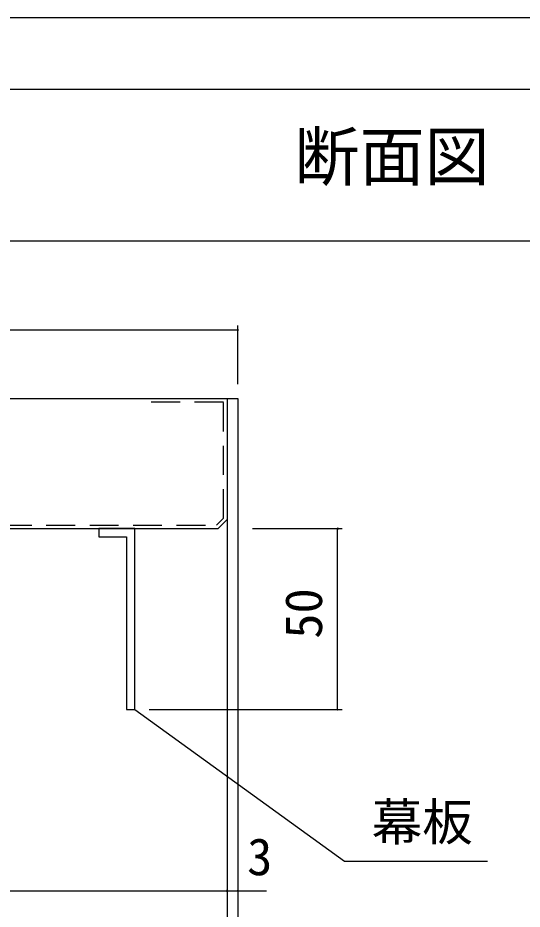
# Model space of a CAD drawing. Units: millimetres, scale not verified. Extents: x -800 to 800, y -554 to 554.
# Drawn here: x -421.1 to -281.5, y 307.4 to 554 of the extents above; entities that cross this region are included whole.
import ezdxf
from ezdxf.enums import TextEntityAlignment as Align

# ---------------------------------------------------------------- set-up
doc = ezdxf.new("R2010")
doc.units = ezdxf.units.MM
doc.header["$LTSCALE"] = 4
doc.linetypes.add('USER9', pattern=[3, 2, -1])
for name, color, linetype, lineweight in [('1-0', 7, 'Continuous', 25), ('1-3_0', 7, 'Continuous', 25), ('2-0', 7, 'Continuous', 25)]:
    doc.layers.add(name, color=color, linetype=linetype, lineweight=lineweight)
doc.styles.add('ＭＳ ゴシック', font='')
doc.styles.get('ＭＳ ゴシック').set_extended_font_data('MS Gothic')

msp = doc.modelspace()

# ---------------------------------------------------------------- linework, layer by layer
at = {"layer": '1-0'}
for p, q in [((-779.853, 534.277), (152.147, 534.277)), ((-779.853, 534.277), (152.147, 534.277)), ((-779.853, 492.277), (152.147, 492.277)), ((-779.853, 492.277), (152.147, 492.277))]:
    msp.add_line(p, q, dxfattribs=at)
at = {"layer": '1-3_0'}
msp.add_lwpolyline([(-800, -554), (800, -554), (800, 554), (-800, 554)], close=True, dxfattribs=at)
at = {"layer": '2-0'}
for p, q in [((-360.177, 452.653), (-360.177, 468.892)), ((-512.177, 467.642), (-360.177, 467.642)), ((-360.021, 467.642), (-360.334, 467.642)), ((-512.177, 448.653), (-360.177, 448.653)), ((-363.177, 448.653), (-363.177, 177.021)), ((-363.177, 448.653), (-363.177, 415.153)), ((-360.177, 448.653), (-360.177, 197.153)), ((-365.677, 412.653), (-363.177, 415.153)), ((-438.177, 412.653), (-365.677, 412.653)), ((-398.677, 412.653), (-398.677, 410.353)), ((-388.677, 412.653), (-398.677, 412.653)), ((-388.677, 362.653), (-388.677, 412.653)), ((-356.177, 412.653), (-331.324, 412.653)), ((-332.574, 412.809), (-332.574, 412.497)), ((-332.574, 362.653), (-332.574, 412.653)), ((-398.677, 410.353), (-390.977, 410.353)), ((-390.977, 410.353), (-390.977, 362.653)), ((-390.977, 362.653), (-388.677, 362.653)), ((-384.677, 362.653), (-331.324, 362.653)), ((-332.574, 362.497), (-332.574, 362.809)), ((-363.177, 334.674), (-363.177, 311.19)), ((-363.177, 334.674), (-363.177, 311.19)), ((-360.177, 334.674), (-360.177, 311.19)), ((-509.177, 312.44), (-363.177, 312.44)), ((-363.021, 312.44), (-363.334, 312.44)), ((-363.334, 312.44), (-363.021, 312.44)), ((-360.021, 312.44), (-360.334, 312.44))]:
    msp.add_line(p, q, dxfattribs=at)
at = {"layer": '2-0', "linetype": 'USER9'}
msp.add_lwpolyline([(-438.177, 422.153), (-437.177, 422.153), (-437.177, 413.653), (-366.092, 413.653), (-364.177, 415.567), (-364.177, 447.653), (-384.177, 447.653)], dxfattribs=at)
at = {"layer": '2-0'}
for points in [[(-388.677, 362.653), (-330.644, 320.652), (-291.15, 320.652)], [(-363.177, 312.44), (-360.177, 312.44), (-352.285, 312.44)]]:
    msp.add_lwpolyline(points, dxfattribs=at)
for centre, start, end in [((-360.177, 467.642), 180, 0), ((-332.574, 412.653), 270, 90), ((-332.574, 362.653), 90, 270), ((-363.177, 312.44), 0, 180), ((-363.177, 312.44), 180, 0), ((-360.177, 312.44), 180, 0)]:
    msp.add_arc(centre, 0.156, start, end, dxfattribs=at)

# ---------------------------------------------------------------- texts
at = {"layer": '1-0', "style": 'ＭＳ ゴシック'}
msp.add_text('断面図', height=13.2, dxfattribs=at).set_placement((-344.549, 505.068), align=Align.BOTTOM_LEFT)
at = {"layer": '2-0', "style": 'ＭＳ ゴシック'}
msp.add_text('50', height=10.26, rotation=90, dxfattribs=at).set_placement((-333.809, 382.194), align=Align.BOTTOM_LEFT)
for s, p in [('幕板', (-323.166, 323.286)), ('3', (-357.619, 313.675))]:
    msp.add_text(s, height=10.26, dxfattribs=at).set_placement(p, align=Align.BOTTOM_LEFT)

doc.saveas('drawing.dxf')
